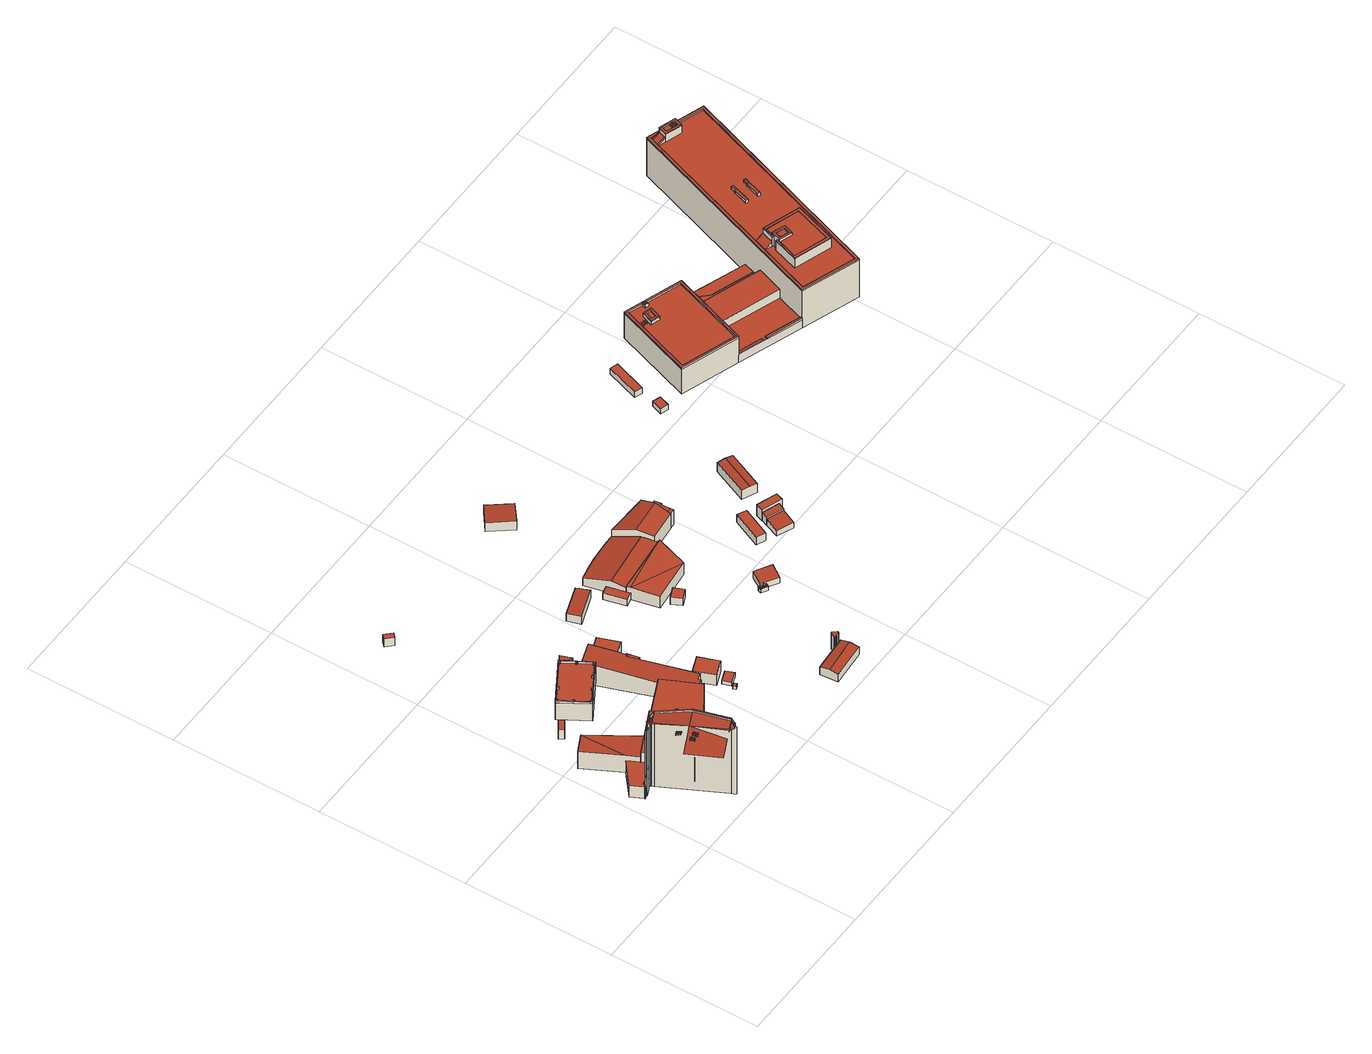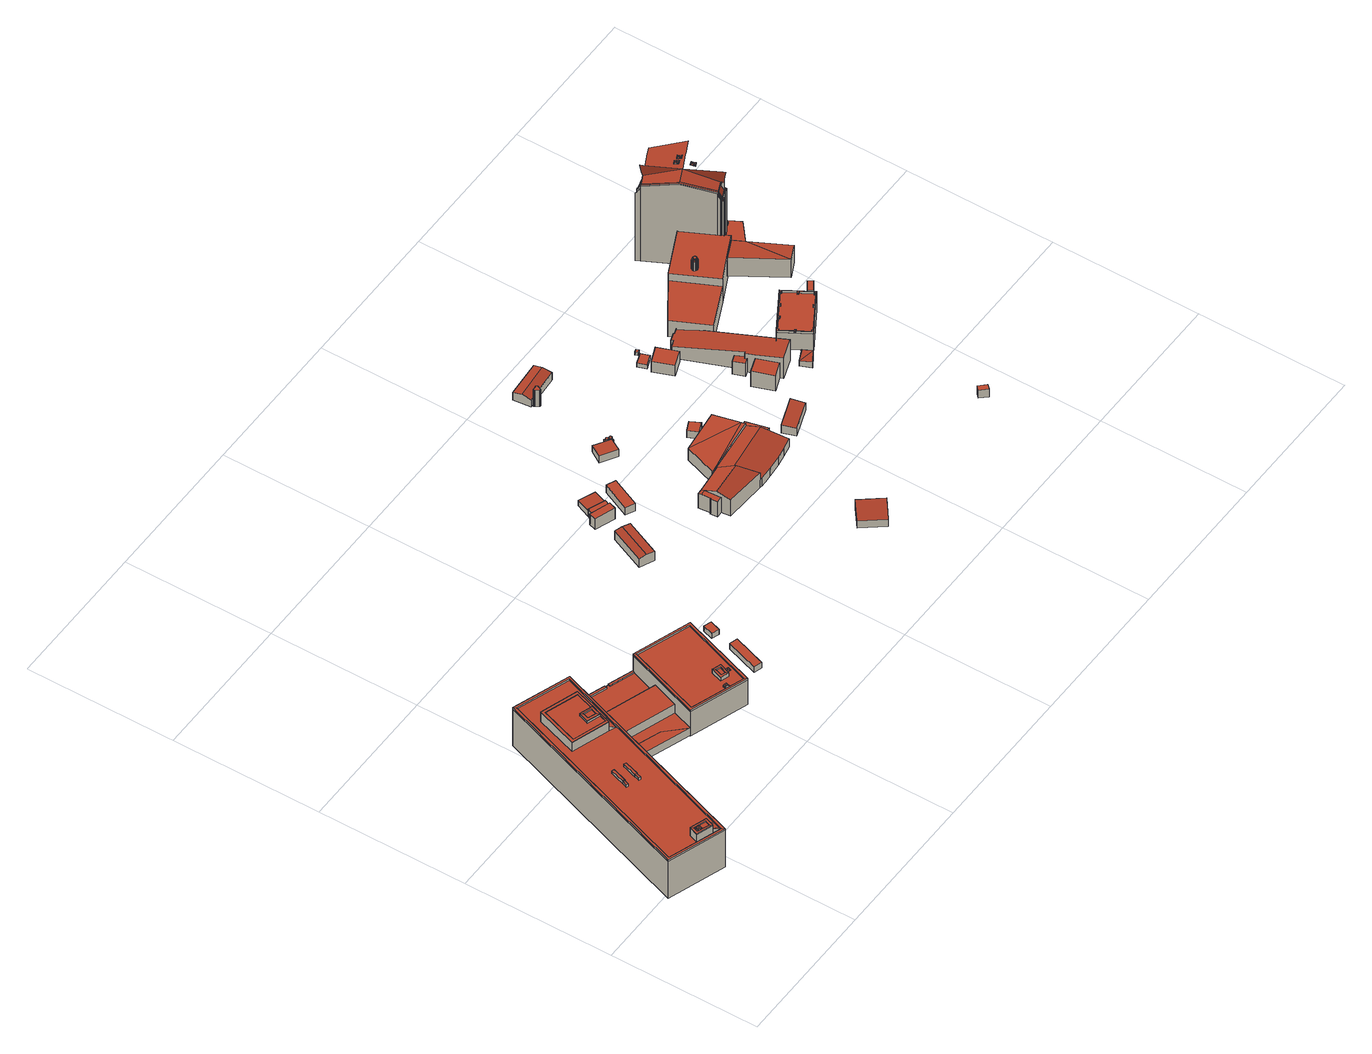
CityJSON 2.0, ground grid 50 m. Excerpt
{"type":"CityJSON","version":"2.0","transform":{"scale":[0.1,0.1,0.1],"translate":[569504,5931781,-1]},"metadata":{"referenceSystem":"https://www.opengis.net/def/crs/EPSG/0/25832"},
"CityObjects":{
"building1":{"type":"Building","attributes":{"Grundfläche 2D":"1252.468823","Grundhöhe NN":"-0.001"},"children":["building1-1","building1-2","building1-3","building1-4","building1-5"],"geometry":[{"type":"MultiSurface","lod":"3","boundaries":[[[0,1,2,3,4,5,6,7]],[[8,9,10,2,11,12,13,14]],[[15,16,17,18]],[[19,20,21,22,23,24,25,26]],[[11,27,28,12]],[[23,22,21,17,16,24]],[[12,29,30,13]],[[27,31,28]],[[31,32,28]],[[12,28,32,29]],[[33,16,15]],[[29,32,34,15,30]],[[24,16,33]],[[31,34,32]],[[24,33,35,25]],[[33,36,37,35]],[[33,15,38,36]],[[31,27,11,39,40,41,42]],[[2,43,44,45,46]],[[36,47,48,37]],[[41,49,50,51,38,15,34,31,42]],[[11,52,39]],[[47,36,38,53]],[[52,11,2,54]],[[47,55,56,57,48]],[[53,38,51,58]],[[55,47,53,58,56]],[[39,52,59,60]],[[58,51,61]],[[56,58,61]],[[56,61,62,57]],[[61,51,50]],[[61,63,64,62]],[[61,50,65,63]],[[64,63,65,50,66,67]],[[50,49,68,66]],[[49,41,69,68]],[[2,46,70,54]],[[71,60,59,72,73]],[[72,59,52,54,70,74,75]],[[70,46,76,77,78]],[[40,79,80,81,82,69,41]],[[83,80,79,40,71,73]],[[73,72,75,74,83]],[[84,85,81,78,77,86,87,88]],[[70,78,81,80]],[[89,90,88]],[[90,84,88]],[[91,82,81,85,84,90,92,93,94]]],"semantics":{"surfaces":[{"type":"RoofSurface"},{"type":"WallSurface"}],"values":[0,0,0,1,1,0,0,0,0,1,0,1,0,1,1,1,0,1,0,1,0,0,0,0,1,0,0,1,0,0,1,0,1,0,1,1,1,0,0,1,1,1,1,0,0,1,0,0,1]}}]},
"building1-1":{"type":"BuildingInstallation","parents":["building1"],"geometry":[{"type":"MultiSurface","lod":"3","boundaries":[[[95,96,97,98]],[[98,97,99]],[[100,101,96]],[[101,97,96]],[[102,101,100]],[[103,101,102]],[[99,97,103]],[[103,97,101]],[[95,98,104,105,100,96]],[[105,106,102,100]],[[102,106,107,99,103]],[[98,99,107,104]]],"semantics":{"surfaces":[{"type":"RoofSurface"},{"type":"WallSurface"}],"values":[0,0,0,0,0,0,0,0,1,1,1,1]}}]},
"building1-2":{"type":"BuildingInstallation","parents":["building1"],"geometry":[{"type":"MultiSurface","lod":"3","boundaries":[[[108,109,110]],[[110,109,111]],[[112,113,108]],[[113,109,108]],[[114,113,112]],[[115,116,113,114]],[[111,109,116]],[[116,109,113]],[[110,117,118,112,108]],[[118,119,114,112]],[[115,114,119,120,111,116]],[[120,117,110,111]]],"semantics":{"surfaces":[{"type":"RoofSurface"},{"type":"WallSurface"}],"values":[0,0,0,0,0,0,0,0,1,1,1,1]}}]},
"building1-3":{"type":"BuildingInstallation","parents":["building1"],"geometry":[{"type":"MultiSurface","lod":"3","boundaries":[[[121,122,123,124]],[[124,123,125]],[[126,127,122]],[[127,123,122]],[[128,127,126]],[[129,127,128]],[[125,123,129]],[[129,123,127]],[[124,130,131,132,126,122,121]],[[132,133,128,126]],[[128,133,134,125,129]],[[134,130,124,125]]],"semantics":{"surfaces":[{"type":"RoofSurface"},{"type":"WallSurface"}],"values":[0,0,0,0,0,0,0,0,1,1,1,1]}}]},
"building1-4":{"type":"BuildingInstallation","parents":["building1"],"geometry":[{"type":"MultiSurface","lod":"3","boundaries":[[[135,136,137,60]],[[135,60,71]],[[138,139,140,141,137,136]],[[142,138,136,143]],[[39,60,42]],[[144,145,146,42,60,137,141,140]],[[40,39,42,41]],[[49,135,71,40,41]],[[49,50,136,135]],[[50,65,63,142,143,136]],[[63,61,138,142]],[[61,51,139,138]],[[51,144,140,139]]],"semantics":{"surfaces":[{"type":"RoofSurface"},{"type":"WallSurface"}],"values":[0,0,0,0,1,1,1,1,1,1,1,1,1]}}]},
"building1-5":{"type":"BuildingInstallation","parents":["building1"],"geometry":[{"type":"MultiSurface","lod":"3","boundaries":[[[83,74,147,148]],[[148,147,149,150]],[[151,148,150]],[[80,83,81]],[[81,83,148,151,84,85]],[[70,80,81,78]],[[152,87,149,147,74,70,78]],[[87,88,150,149]],[[151,150,88,84]]],"semantics":{"surfaces":[{"type":"RoofSurface"},{"type":"WallSurface"}],"values":[0,0,0,1,1,1,1,1,1]}}]},
"building2":{"type":"Building","attributes":{"Grundfläche 2D":"172.378943","Grundhöhe NN":"5.044"},"geometry":[{"type":"Solid","lod":"3","boundaries":[[[[153,154,155,156]],[[153,156,157]],[[158,159,160,161,162,163,164,165,166,167,168,169,170,171,172,173,174,175,176]],[[156,155,177,178]],[[157,156,178,179]],[[159,154,153,157,179,180,160]],[[154,159,181,177,155]],[[161,160,180,182]],[[162,161,182,183]],[[163,162,183,184]],[[164,163,184,185]],[[186,166,165,164,185,187]],[[167,166,186,188]],[[189,169,168,167,188,190]],[[170,169,189,191]],[[192,193,173,172,171,170,191,194]],[[174,173,193,195]],[[175,174,195,196]],[[176,175,196,197]],[[181,159,158,198]],[[158,176,197,198]],[[197,196,195,193,192,194,191,189,190,188,186,187,185,184,183,182,180,179,178,177,181,198]]]],"semantics":{"surfaces":[{"type":"RoofSurface"},{"type":"WallSurface"},{"type":"GroundSurface"}],"values":[[0,0,0,1,1,1,1,1,1,1,1,1,1,1,1,1,1,1,1,1,1,2]]}}]},
"building3":{"type":"Building","attributes":{"Grundfläche 2D":"6.655825","Grundhöhe NN":"5.219"},"geometry":[{"type":"Solid","lod":"3","boundaries":[[[[199,200,201,202]],[[203,204,202,201]],[[204,205,199,202]],[[205,206,200,199]],[[206,203,201,200]],[[206,205,204,203]]]],"semantics":{"surfaces":[{"type":"RoofSurface"},{"type":"WallSurface"},{"type":"GroundSurface"}],"values":[[0,1,1,1,1,2]]}}]},
"building4":{"type":"Building","attributes":{"Grundfläche 2D":"478.298530","Grundhöhe NN":"3.678"},"children":["building4-1"],"geometry":[{"type":"Solid","lod":"3","boundaries":[[[[207,208,209,210,211,212,213,214,215,216,217]],[[218,211,210]],[[219,220,221,222]],[[222,221,223,224]],[[219,222,224,225]],[[220,219,225,226]],[[216,227,223,221,217]],[[217,221,220,207]],[[208,207,220,226,228,209]],[[210,209,228,229]],[[218,210,229,230]],[[211,218,230,231]],[[232,213,212,211,231,233]],[[214,213,232,234]],[[215,214,234,235]],[[216,215,235,227]],[[227,235,234,232,233,231,230,229,228,226,225,224,223]]]],"semantics":{"surfaces":[{"type":"RoofSurface"},{"type":"WallSurface"},{"type":"GroundSurface"}],"values":[[0,0,0,1,1,1,1,1,1,1,1,1,1,1,1,1,2]]}}]},
"building4-1":{"type":"BuildingInstallation","parents":["building4"],"geometry":[{"type":"MultiSurface","lod":"3","boundaries":[[[236,237,238,239]],[[237,240,241,238]],[[242,236,239,243]],[[244,242,243,245]],[[246,244,245,247]],[[248,246,247,249]],[[250,248,249,251]],[[252,250,251,253]],[[254,252,253,255]],[[256,254,255,257]],[[258,256,257,259]],[[260,258,259,261]],[[262,260,261,263]],[[264,262,263,265]],[[266,264,265,267]],[[268,266,267,269]],[[270,268,269,271]],[[272,270,271,273]],[[274,272,273,275]],[[240,274,275,241]],[[236,242,244,246,248,250,252,254,256,258,260,262,264,266,268,270,272,274,240,237]],[[239,238,276,277]],[[238,241,278,276]],[[243,239,277,279]],[[245,243,279,280]],[[247,245,280,281]],[[249,247,281,282]],[[251,249,282,283]],[[253,251,283,284]],[[255,253,284,285]],[[257,255,285,286]],[[259,257,286,287]],[[261,259,287,288]],[[263,261,288,289]],[[265,263,289,290]],[[267,265,290,291]],[[269,267,291,292]],[[271,269,292,293]],[[273,271,293,294]],[[275,273,294,295]],[[241,275,295,278]]],"semantics":{"surfaces":[{"type":"RoofSurface"},{"type":"WallSurface"}],"values":[0,0,0,0,0,0,0,0,0,0,0,0,0,0,0,0,0,0,0,0,0,1,1,1,1,1,1,1,1,1,1,1,1,1,1,1,1,1,1,1,1]}}]},
"building5":{"type":"Building","attributes":{"Grundfläche 2D":"168.875032","Grundhöhe NN":"5.198"},"children":["building5-1","building5-2"],"geometry":[{"type":"Solid","lod":"3","boundaries":[[[[296,297,298,299,300]],[[296,300,301,302]],[[297,296,302,303]],[[298,297,303,304]],[[300,299,298,304,305,301]],[[305,304,303,302,301]]]],"semantics":{"surfaces":[{"type":"RoofSurface"},{"type":"WallSurface"},{"type":"GroundSurface"}],"values":[[0,1,1,1,1,2]]}}]},
"building5-1":{"type":"BuildingInstallation","parents":["building5"],"geometry":[{"type":"MultiSurface","lod":"3","boundaries":[[[306,307,308,309,310,311,312,313,314,315,316,317,318,319,320,321,322,323,324,325]],[[310,309,326,327]],[[310,327,328,311]],[[312,311,328,329]],[[313,312,329,330]],[[314,313,330,331]],[[331,332,315,314]],[[332,333,316,315]],[[317,316,333,334]],[[318,317,334,335]],[[335,336,319,318]],[[336,337,320,319]],[[321,320,337,338]],[[338,339,322,321]],[[339,340,323,322]],[[324,323,340,341]],[[298,299,300,307,306,325]],[[300,296,308,307]]],"semantics":{"surfaces":[{"type":"RoofSurface"},{"type":"WallSurface"}],"values":[0,1,1,1,1,1,1,1,1,1,1,1,1,1,1,1,1,1]}}]},
"building5-2":{"type":"BuildingInstallation","parents":["building5"],"geometry":[{"type":"MultiSurface","lod":"3","boundaries":[[[342,343,344,345,346,347,348,349,350,351,352,353,309,308,354,325,324,355,356,357,358]],[[296,297,354,308]],[[297,298,325,354]],[[355,324,341,359]],[[356,355,359,360]],[[360,361,357,356]],[[361,362,358,357]],[[342,358,362,363]],[[363,364,343,342]],[[364,365,344,343]],[[345,344,365,366]],[[346,345,366,367]],[[347,346,367,368]],[[368,369,348,347]],[[369,370,349,348]],[[350,349,370,371]],[[371,372,351,350]],[[372,373,352,351]],[[353,352,373,374]],[[374,326,309,353]]],"semantics":{"surfaces":[{"type":"RoofSurface"},{"type":"WallSurface"}],"values":[0,1,1,1,1,1,1,1,1,1,1,1,1,1,1,1,1,1,1,1]}}]},
"building6":{"type":"Building","attributes":{"Grundfläche 2D":"5.544559","Grundhöhe NN":"3.233"},"geometry":[{"type":"Solid","lod":"3","boundaries":[[[[375,376,377,378]],[[379,380,378,377]],[[380,381,375,378]],[[381,382,376,375]],[[382,379,377,376]],[[382,381,380,379]]]],"semantics":{"surfaces":[{"type":"RoofSurface"},{"type":"WallSurface"},{"type":"GroundSurface"}],"values":[[0,1,1,1,1,2]]}}]},
"building7":{"type":"Building","attributes":{"Grundfläche 2D":"16.308089","Grundhöhe NN":"5.336"},"geometry":[{"type":"Solid","lod":"3","boundaries":[[[[383,384,385]],[[386,384,383]],[[387,388,385,384]],[[388,389,383,385]],[[389,390,386,383]],[[390,387,384,386]],[[390,389,388,387]]]],"semantics":{"surfaces":[{"type":"RoofSurface"},{"type":"WallSurface"},{"type":"GroundSurface"}],"values":[[0,0,1,1,1,1,2]]}}]},
"building8":{"type":"Building","attributes":{"Grundfläche 2D":"285.711434","Grundhöhe NN":"2.327"},"geometry":[{"type":"Solid","lod":"3","boundaries":[[[[391,392,393,394]],[[395,396,397,398,399,400,401,402,403,404,405,406]],[[407,408,409,410,411,412]],[[391,394,413,414]],[[392,391,414,415]],[[393,392,415,416]],[[397,396,417,418]],[[398,397,418,419]],[[399,398,419,420]],[[400,399,420,421]],[[401,400,421,422]],[[402,401,422,423]],[[408,403,402,423,424,409]],[[403,408,407,404]],[[425,413,394,393,416,426,395,406,405,404,407,412]],[[396,395,426,417]],[[410,409,424,427]],[[411,410,427,428]],[[428,425,412,411]],[[428,427,424,423,422,421,420,419,418,417,426,416,415,414,413,425]]]],"semantics":{"surfaces":[{"type":"RoofSurface"},{"type":"WallSurface"},{"type":"GroundSurface"}],"values":[[0,0,0,1,1,1,1,1,1,1,1,1,1,1,1,1,1,1,1,2]]}}]},
"building9":{"type":"Building","attributes":{"Grundfläche 2D":"1.129620","Grundhöhe NN":"2.708"},"geometry":[{"type":"Solid","lod":"3","boundaries":[[[[429,430,431,432]],[[433,434,432,431]],[[434,435,429,432]],[[435,436,430,429]],[[436,433,431,430]],[[436,435,434,433]]]],"semantics":{"surfaces":[{"type":"RoofSurface"},{"type":"WallSurface"},{"type":"GroundSurface"}],"values":[[0,1,1,1,1,2]]}}]},
"building10":{"type":"Building","attributes":{"Grundfläche 2D":"40.288758","Grundhöhe NN":"2.327"},"geometry":[{"type":"Solid","lod":"3","boundaries":[[[[437,438,439,440]],[[441,442,440,439]],[[442,443,437,440]],[[443,444,438,437]],[[444,441,439,438]],[[444,443,442,441]]]],"semantics":{"surfaces":[{"type":"RoofSurface"},{"type":"WallSurface"},{"type":"GroundSurface"}],"values":[[0,1,1,1,1,2]]}}]},
"building11":{"type":"Building","attributes":{"Grundfläche 2D":"11.158404","Grundhöhe NN":"2.327"},"geometry":[{"type":"Solid","lod":"3","boundaries":[[[[445,446,447,448]],[[449,450,448,447]],[[450,451,445,448]],[[451,452,446,445]],[[452,449,447,446]],[[452,451,450,449]]]],"semantics":{"surfaces":[{"type":"RoofSurface"},{"type":"WallSurface"},{"type":"GroundSurface"}],"values":[[0,1,1,1,1,2]]}}]},
"building12":{"type":"Building","attributes":{"Grundfläche 2D":"49.083587","Grundhöhe NN":"4.925"},"geometry":[{"type":"Solid","lod":"3","boundaries":[[[[453,454,455,456]],[[457,458,456,455]],[[458,459,453,456]],[[459,460,454,453]],[[460,457,455,454]],[[460,459,458,457]]]],"semantics":{"surfaces":[{"type":"RoofSurface"},{"type":"WallSurface"},{"type":"GroundSurface"}],"values":[[0,1,1,1,1,2]]}}]},
"building13":{"type":"Building","attributes":{"Grundfläche 2D":"71.748372","Grundhöhe NN":"-0.011"},"geometry":[{"type":"Solid","lod":"3","boundaries":[[[[461,462,463,464,465]],[[461,466,467,462]],[[466,461,465,468,469]],[[467,466,469,470]],[[463,462,467,470,471]],[[465,464,463,471,468]],[[471,470,469,468]]]],"semantics":{"surfaces":[{"type":"RoofSurface"},{"type":"WallSurface"},{"type":"GroundSurface"}],"values":[[0,0,1,1,1,1,2]]}}]},
"building14":{"type":"Building","attributes":{"Grundfläche 2D":"2.502995","Grundhöhe NN":"-0.010"},"geometry":[{"type":"Solid","lod":"3","boundaries":[[[[472,473,474,475,476,477,478,479,480,481,482,483,484,485,486,487,488,489,490,491,492,493,494,495,496,497,498,499,500,501,502]],[[475,503,504,476]],[[504,505,477,476]],[[505,506,478,477]],[[506,507,479,478]],[[507,508,480,479]],[[508,509,481,480]],[[509,510,482,481]],[[510,511,483,482]],[[511,512,484,483]],[[512,513,485,484]],[[513,514,486,485]],[[514,515,487,486]],[[515,516,488,487]],[[516,517,489,488]],[[517,518,490,489]],[[518,519,491,490]],[[519,520,492,491]],[[520,521,493,492]],[[521,522,494,493]],[[522,523,495,494]],[[523,524,496,495]],[[524,525,497,496]],[[525,526,498,497]],[[526,527,499,498]],[[527,528,500,499]],[[528,529,501,500]],[[529,530,502,501]],[[530,531,472,502]],[[531,532,473,472]],[[532,533,474,473]],[[533,503,475,474]],[[527,526,525,524,523,522,521,520,519,518,517,516,515,514,513,512,511,510,509,508,507,506,505,504,503,533,532,531,530,529,528]]]],"semantics":{"surfaces":[{"type":"RoofSurface"},{"type":"WallSurface"},{"type":"GroundSurface"}],"values":[[0,1,1,1,1,1,1,1,1,1,1,1,1,1,1,1,1,1,1,1,1,1,1,1,1,1,1,1,1,1,1,1,2]]}}]},
"building15":{"type":"Building","attributes":{"Grundfläche 2D":"214.516903","Grundhöhe NN":"4.243"},"geometry":[{"type":"Solid","lod":"3","boundaries":[[[[534,535,536,537]],[[534,537,538]],[[535,534,539]],[[540,541,542,543,544]],[[545,546,547,548]],[[537,536,549,550,543,538]],[[551,539,534,538,543,542,552]],[[535,539,551,553]],[[536,535,553,549]],[[540,544,554,555]],[[541,540,555,556]],[[542,541,556,552]],[[544,543,550,554]],[[557,558,548,547]],[[558,559,545,548]],[[559,560,546,545]],[[560,557,547,546]],[[552,556,555,554,550,549,553,551]],[[560,559,558,557]]]],"semantics":{"surfaces":[{"type":"RoofSurface"},{"type":"WallSurface"},{"type":"GroundSurface"}],"values":[[0,0,0,0,0,1,1,1,1,1,1,1,1,1,1,1,1,2,2]]}}]},
"building16":{"type":"Building","attributes":{"Grundfläche 2D":"258.653050","Grundhöhe NN":"4.571"},"geometry":[{"type":"Solid","lod":"3","boundaries":[[[[561,562,563,564,565,566,567,568,569]],[[569,570,571,572,561]],[[563,562,573,574]],[[575,565,564,563,574,576]],[[566,565,575,577]],[[567,566,577,578]],[[568,567,578,579]],[[570,569,568,579,580]],[[571,570,580,581]],[[572,571,581,582]],[[562,561,572,582,573]],[[577,575,576,574,573,582,581,580,579,578]]]],"semantics":{"surfaces":[{"type":"RoofSurface"},{"type":"WallSurface"},{"type":"GroundSurface"}],"values":[[0,0,1,1,1,1,1,1,1,1,1,2]]}}]},
"building17":{"type":"Building","attributes":{"Grundfläche 2D":"2.900428","Grundhöhe NN":"4.261"},"children":["building17-1","building17-2"],"geometry":[{"type":"Solid","lod":"3","boundaries":[[[[583,584,585,586,587]],[[584,583,588,589]],[[585,584,589,590]],[[591,587,586,585,590,592]],[[583,587,591,588]],[[592,590,589,588,591]]]],"semantics":{"surfaces":[{"type":"RoofSurface"},{"type":"WallSurface"},{"type":"GroundSurface"}],"values":[[0,1,1,1,1,2]]}}]},
"building17-1":{"type":"BuildingInstallation","parents":["building17"],"geometry":[{"type":"MultiSurface","lod":"3","boundaries":[[[593,594,595,596,597,598,599,600,601,602,603,604,605,606,607,608,609,610,611,612,613,614]],[[615,616,607,606]],[[608,607,616,617]],[[618,619,598,597]],[[599,598,619,620]],[[621,618,597,596]],[[622,601,600,599,620,623]],[[622,624,602,601]],[[624,625,603,602]],[[625,626,627,605,604,603]],[[627,615,606,605]],[[609,608,617,628]],[[628,629,610,609]],[[629,630,611,610]],[[612,611,630,631]],[[631,632,613,612]],[[632,633,614,613]],[[633,634,593,614]],[[634,635,594,593]],[[595,594,635,636]],[[596,595,636,621]]],"semantics":{"surfaces":[{"type":"RoofSurface"},{"type":"WallSurface"}],"values":[0,1,1,1,1,1,1,1,1,1,1,1,1,1,1,1,1,1,1,1,1]}}]},
"building17-2":{"type":"BuildingInstallation","parents":["building17"],"geometry":[{"type":"MultiSurface","lod":"3","boundaries":[[[637,638,639,640,641,642,643,644,645,646,647,648,649,650,651,652,653,654,655,656,657]],[[658,659,639,638]],[[659,660,640,639]],[[638,637,661,658]],[[660,662,641,640]],[[642,641,662,663]],[[643,642,663,664]],[[664,665,644,643]],[[665,666,645,644]],[[666,667,646,645]],[[667,668,647,646]],[[648,647,668,669]],[[649,648,669,670]],[[670,671,650,649]],[[671,672,651,650]],[[652,651,672,673]],[[673,674,653,652]],[[674,675,676,655,654,653]],[[656,655,676,677]],[[677,678,657,656]],[[637,657,678,661]]],"semantics":{"surfaces":[{"type":"RoofSurface"},{"type":"WallSurface"}],"values":[0,1,1,1,1,1,1,1,1,1,1,1,1,1,1,1,1,1,1,1,1]}}]},
"building18":{"type":"Building","attributes":{"Grundfläche 2D":"29.963933","Grundhöhe NN":"4.250"},"geometry":[{"type":"Solid","lod":"3","boundaries":[[[[679,680,681,682]],[[680,679,683,684]],[[681,680,684,685]],[[682,681,685,686]],[[679,682,686,683]],[[684,683,686,685]]]],"semantics":{"surfaces":[{"type":"RoofSurface"},{"type":"WallSurface"},{"type":"GroundSurface"}],"values":[[0,1,1,1,1,2]]}}]},
"building19":{"type":"Building","attributes":{"Grundfläche 2D":"68.406135","Grundhöhe NN":"3.400"},"geometry":[{"type":"Solid","lod":"3","boundaries":[[[[687,688,689,690]],[[691,692,690,689]],[[692,693,687,690]],[[693,694,688,687]],[[694,691,689,688]],[[694,693,692,691]]]],"semantics":{"surfaces":[{"type":"RoofSurface"},{"type":"WallSurface"},{"type":"GroundSurface"}],"values":[[0,1,1,1,1,2]]}}]},
"building20":{"type":"Building","attributes":{"Grundfläche 2D":"136.929772","Grundhöhe NN":"4.642"},"geometry":[{"type":"Solid","lod":"3","boundaries":[[[[695,696,697,698]],[[698,697,699,700]],[[701,702,703,704,705,706]],[[704,696,707,705]],[[695,698,700,573,582]],[[695,582,708,696]],[[709,710,699,697,696,704,703]],[[700,699,710,573]],[[707,696,708,711]],[[706,705,707,711,712]],[[701,706,712,713]],[[702,701,713,714]],[[703,702,714,709]],[[709,714,713,712,711,708,582,573,710]]]],"semantics":{"surfaces":[{"type":"RoofSurface"},{"type":"WallSurface"},{"type":"GroundSurface"}],"values":[[0,0,0,0,1,1,1,1,1,1,1,1,1,2]]}}]},
"building21":{"type":"Building","attributes":{"Grundfläche 2D":"34.219091","Grundhöhe NN":"4.531"},"geometry":[{"type":"Solid","lod":"3","boundaries":[[[[715,716,717,718]],[[719,720,718,717]],[[720,721,715,718]],[[721,722,716,715]],[[722,719,717,716]],[[722,721,720,719]]]],"semantics":{"surfaces":[{"type":"RoofSurface"},{"type":"WallSurface"},{"type":"GroundSurface"}],"values":[[0,1,1,1,1,2]]}}]},
"building22":{"type":"Building","attributes":{"Grundfläche 2D":"30.376085","Grundhöhe NN":"4.364"},"geometry":[{"type":"Solid","lod":"3","boundaries":[[[[723,724,725,726]],[[727,728,726,725]],[[728,729,723,726]],[[729,730,724,723]],[[730,727,725,724]],[[730,729,728,727]]]],"semantics":{"surfaces":[{"type":"RoofSurface"},{"type":"WallSurface"},{"type":"GroundSurface"}],"values":[[0,1,1,1,1,2]]}}]},
"building23":{"type":"Building","attributes":{"Grundfläche 2D":"14.347558","Grundhöhe NN":"4.414"},"geometry":[{"type":"Solid","lod":"3","boundaries":[[[[731,732,733,734]],[[735,727,734,733]],[[727,730,731,734]],[[730,736,732,731]],[[736,735,733,732]],[[736,730,727,735]]]],"semantics":{"surfaces":[{"type":"RoofSurface"},{"type":"WallSurface"},{"type":"GroundSurface"}],"values":[[0,1,1,1,1,2]]}}]},
"building24":{"type":"Building","attributes":{"Grundfläche 2D":"17.979324","Grundhöhe NN":"4.173"},"geometry":[{"type":"Solid","lod":"3","boundaries":[[[[737,738,739,740]],[[738,737,741,742]],[[739,738,742,743]],[[740,739,743,744]],[[737,740,744,741]],[[742,741,744,743]]]],"semantics":{"surfaces":[{"type":"RoofSurface"},{"type":"WallSurface"},{"type":"GroundSurface"}],"values":[[0,1,1,1,1,2]]}}]},
"building25":{"type":"Building","attributes":{"Grundfläche 2D":"67.713705","Grundhöhe NN":"4.700"},"geometry":[{"type":"Solid","lod":"3","boundaries":[[[[745,746,747,748]],[[749,746,745,750]],[[748,747,751,752]],[[750,745,748,752,753]],[[749,750,753,754]],[[751,747,746,749,754]],[[752,751,754,753]]]],"semantics":{"surfaces":[{"type":"RoofSurface"},{"type":"WallSurface"},{"type":"GroundSurface"}],"values":[[0,0,1,1,1,1,2]]}}]},
"building26":{"type":"Building","attributes":{"Grundfläche 2D":"9.607129","Grundhöhe NN":"2.930"},"geometry":[{"type":"Solid","lod":"3","boundaries":[[[[755,756,757,758]],[[759,760,758,757]],[[760,761,755,758]],[[761,762,756,755]],[[762,759,757,756]],[[762,761,760,759]]]],"semantics":{"surfaces":[{"type":"RoofSurface"},{"type":"WallSurface"},{"type":"GroundSurface"}],"values":[[0,1,1,1,1,2]]}}]},
"building27":{"type":"Building","attributes":{"Grundfläche 2D":"32.018243","Grundhöhe NN":"2.575"},"geometry":[{"type":"Solid","lod":"3","boundaries":[[[[763,764,765,766]],[[767,768,766,765]],[[768,769,763,766]],[[769,770,764,763]],[[770,767,765,764]],[[770,769,768,767]]]],"semantics":{"surfaces":[{"type":"RoofSurface"},{"type":"WallSurface"},{"type":"GroundSurface"}],"values":[[0,1,1,1,1,2]]}}]},
"building28":{"type":"Building","attributes":{"Grundfläche 2D":"71.380437","Grundhöhe NN":"2.665"},"geometry":[{"type":"Solid","lod":"3","boundaries":[[[[771,772,773,774]],[[775,776,774,773]],[[776,777,771,774]],[[777,778,772,771]],[[778,775,773,772]],[[778,777,776,775]]]],"semantics":{"surfaces":[{"type":"RoofSurface"},{"type":"WallSurface"},{"type":"GroundSurface"}],"values":[[0,1,1,1,1,2]]}}]},
"building29":{"type":"Building","attributes":{"Grundfläche 2D":"2591.640258","Grundhöhe NN":"2.503"},"children":["building29-1","building29-2","building29-3","building29-4","building29-5","building29-6","building29-7","building29-8","building29-9","building29-10","building29-11","building29-12","building29-13","building29-14","building29-15","building29-16","building29-17"],"geometry":[{"type":"MultiSurface","lod":"3","boundaries":[[[779,780,781,782]],[[783,784,785,786,787,788,789,790]],[[791,792,793,794]],[[795,796,797,798],[799,800,801,802,803]],[[789,788,804,784,783,805]],[[806,807,808,809,810,811]],[[812,813,814,815,816],[817,818,819,820,821]],[[822,823,824,825,826,827,828,829]],[[830,831,832,833]],[[834,835,836,837]],[[806,811,838,809,808,839]],[[840,841,842,843,844,845,846,847,848,849,850,851,852,853]],[[854,855,856,857,858,859,860,861,862]],[[863,864,865,866],[867,868,869,870,871,872,873,874,875,876,877],[878,879,880,881]],[[882,773,772,771,883]],[[884,885,886,887]],[[779,782,858,857]],[[857,856,780,779]],[[856,888,781,780]],[[889,890,891,892,787,786,785,784]],[[892,893,788,787]],[[798,797,790,789]],[[797,796,783,790]],[[894,802,801,895]],[[896,897,895,801,800,799]],[[893,898,804,788]],[[898,889,784,804]],[[805,783,796,795]],[[789,805,795,798]],[[899,900,807,806]],[[900,901,808,807]],[[865,864,810,809]],[[811,810,864,863]],[[902,903,904,905,906,907,908,909,910,911]],[[906,905,881,880,912]],[[912,880,879,913]],[[909,913,879,878,910]],[[873,914,915,832,831,874]],[[914,873,872,916]],[[917,871,870,918]],[[918,870,869,919]],[[919,869,868,920]],[[920,868,867,921]],[[915,921,867,877,832]],[[833,832,877,876]],[[830,833,876,875]],[[875,874,831,830]],[[922,923,826,825]],[[824,853,924,922,825]],[[838,811,863,866]],[[866,865,809,838]],[[901,925,839,808]],[[925,899,806,839]],[[918,919,847,846]],[[919,920,848,847]],[[920,921,849,848]],[[921,915,850,849]],[[915,914,851,850]],[[914,916,852,851]],[[840,853,824,823]],[[841,840,823,822]],[[842,841,822,829]],[[843,842,829,828]],[[844,843,828,827]],[[917,918,846,845]],[[888,856,855,854,926,927]],[[898,893,928,929]],[[889,898,929,926,854,930]],[[862,861,860,887,886,883,771,931,932,892,891,890,889,930,854]],[[893,892,932,928]],[[900,899,933,934]],[[901,900,934,935]],[[773,882,885,884,859,858,782,781,925,901,935,936]],[[925,781,888,927,933,899]],[[772,773,936,937]],[[771,772,937,931]],[[887,860,859,884]],[[885,882,883,886]],[[937,936,935,934,933,927,926,929,928,932,931]]],"semantics":{"surfaces":[{"type":"RoofSurface"},{"type":"WallSurface"},{"type":"GroundSurface"}],"values":[0,0,0,0,0,0,0,0,0,0,0,0,0,0,0,0,1,1,1,1,1,1,1,1,1,1,1,1,1,1,1,1,1,1,1,1,1,1,1,1,1,1,1,1,1,1,1,1,1,1,1,1,1,1,1,1,1,1,1,1,1,1,1,1,1,1,1,1,1,1,1,1,1,1,1,1,1,1,2]}}]},
"building29-1":{"type":"BuildingInstallation","parents":["building29"],"geometry":[{"type":"MultiSurface","lod":"3","boundaries":[[[938,939,940]],[[940,939,941]],[[942,939,938]],[[941,939,942]],[[943,944,938,940]],[[944,945,942,938]],[[945,946,941,942]],[[946,943,940,941]]],"semantics":{"surfaces":[{"type":"RoofSurface"},{"type":"WallSurface"}],"values":[0,0,0,0,1,1,1,1]}}]},
"building29-2":{"type":"BuildingInstallation","parents":["building29"],"geometry":[{"type":"MultiSurface","lod":"3","boundaries":[[[947,948,949,950,951,952]],[[948,896,799,803,949]],[[950,949,803,802,894]],[[952,951,793,792]],[[947,952,792,791]]],"semantics":{"surfaces":[{"type":"RoofSurface"},{"type":"WallSurface"}],"values":[0,1,1,1,1]}}]},
"building29-3":{"type":"BuildingInstallation","parents":["building29"],"geometry":[{"type":"MultiSurface","lod":"3","boundaries":[[[951,950,953,954,948,947,955]],[[894,895,953,950]],[[895,897,896,948,954,953]],[[955,947,791,794]],[[951,955,794,793]]],"semantics":{"surfaces":[{"type":"RoofSurface"},{"type":"WallSurface"}],"values":[0,1,1,1,1]}}]},
"building29-4":{"type":"BuildingInstallation","parents":["building29"],"geometry":[{"type":"MultiSurface","lod":"3","boundaries":[[[956,957,958,959]],[[960,961,962]],[[962,961,959,958]],[[963,961,960]],[[964,965,957,956]],[[958,957,965,966,960,962]],[[966,967,963,960]],[[963,967,968,964,956,959,961]]],"semantics":{"surfaces":[{"type":"RoofSurface"},{"type":"WallSurface"}],"values":[0,0,0,0,1,1,1,1]}}]},
"building29-5":{"type":"BuildingInstallation","parents":["building29"],"geometry":[{"type":"MultiSurface","lod":"3","boundaries":[[[969,970,971,972,973,974,975,976]],[[872,871,917,845,844,973,972,971,970,924,853,852,916]],[[973,844,827,826,923,974]],[[975,835,834,976]],[[969,976,834,837]]],"semantics":{"surfaces":[{"type":"RoofSurface"},{"type":"WallSurface"}],"values":[0,1,1,1,1]}}]},
"building29-6":{"type":"BuildingInstallation","parents":["building29"],"geometry":[{"type":"MultiSurface","lod":"3","boundaries":[[[977,978,979,980,981]],[[982,983,979,978]],[[983,984,980,979]],[[985,981,980,984]],[[977,986,982,978,977,981]]],"semantics":{"surfaces":[{"type":"RoofSurface"},{"type":"WallSurface"}],"values":[0,1,1,1,1]}}]},
"building29-7":{"type":"BuildingInstallation","parents":["building29"],"geometry":[{"type":"MultiSurface","lod":"3","boundaries":[[[987,988,977,981]],[[985,989,987,981]],[[989,990,988,987]],[[990,986,977,988]]],"semantics":{"surfaces":[{"type":"RoofSurface"},{"type":"WallSurface"}],"values":[0,1,1,1]}}]},
"building29-8":{"type":"BuildingInstallation","parents":["building29"],"geometry":[{"type":"MultiSurface","lod":"3","boundaries":[[[991,992,993,994]],[[994,993,995]],[[996,993,992]],[[995,993,996]],[[819,992,991,994,821,820]],[[996,992,819,818]],[[995,996,818,817]],[[994,995,817,821]]],"semantics":{"surfaces":[{"type":"RoofSurface"},{"type":"WallSurface"}],"values":[0,0,0,0,1,1,1,1]}}]},
"building29-9":{"type":"BuildingInstallation","parents":["building29"],"geometry":[{"type":"MultiSurface","lod":"3","boundaries":[[[997,998,999,1000,1001,1002,1003,1004,1005]],[[909,908,907,906,1002,1001,1000,999]],[[906,912,1003,1002]],[[812,997,1005,1004,814,813]],[[998,997,812,816]]],"semantics":{"surfaces":[{"type":"RoofSurface"},{"type":"WallSurface"}],"values":[0,1,1,1,1]}}]},
"building29-10":{"type":"BuildingInstallation","parents":["building29"],"geometry":[{"type":"MultiSurface","lod":"3","boundaries":[[[970,969,1006,975,974,1007]],[[1006,969,837,836]],[[975,1006,836,835]],[[923,922,1007,974]],[[922,924,970,1007]]],"semantics":{"surfaces":[{"type":"RoofSurface"},{"type":"WallSurface"}],"values":[0,1,1,1,1]}}]},
"building29-11":{"type":"BuildingInstallation","parents":["building29"],"geometry":[{"type":"MultiSurface","lod":"3","boundaries":[[[1008,1009,1010,1011,1012,1013]],[[1014,1015,1009,1008]],[[1015,1016,1010,1009]],[[1016,1017,1011,1010]],[[1018,1012,1013,1019,1014,1008,1013,1012,1011,1017]]],"semantics":{"surfaces":[{"type":"RoofSurface"},{"type":"WallSurface"}],"values":[0,1,1,1,1]}}]},
"building29-12":{"type":"BuildingInstallation","parents":["building29"],"geometry":[{"type":"MultiSurface","lod":"3","boundaries":[[[1020,905,904,1021]],[[1021,904,903,1022]],[[1021,1022,1023,1024,1020]],[[1020,1024,881,905]]],"semantics":{"surfaces":[{"type":"RoofSurface"},{"type":"WallSurface"}],"values":[0,1,1,1]}}]},
"building29-13":{"type":"BuildingInstallation","parents":["building29"],"geometry":[{"type":"MultiSurface","lod":"3","boundaries":[[[1025,1013,1012,1026]],[[1018,1027,1026,1012]],[[1027,1028,1025,1026]],[[1028,1019,1013,1025]]],"semantics":{"surfaces":[{"type":"RoofSurface"},{"type":"WallSurface"}],"values":[0,1,1,1]}}]},
"building29-14":{"type":"BuildingInstallation","parents":["building29"],"geometry":[{"type":"MultiSurface","lod":"3","boundaries":[[[1029,911,910,1030]],[[910,878,1031,1030]],[[1029,1030,1031,1032,1033]],[[911,1029,1033,902]]],"semantics":{"surfaces":[{"type":"RoofSurface"},{"type":"WallSurface"}],"values":[0,1,1,1]}}]},
"building29-15":{"type":"BuildingInstallation","parents":["building29"],"geometry":[{"type":"MultiSurface","lod":"3","boundaries":[[[1022,903,902,1033]],[[1033,1032,1023,1022]]],"semantics":{"surfaces":[{"type":"RoofSurface"},{"type":"WallSurface"}],"values":[0,1]}}]},
"building29-16":{"type":"BuildingInstallation","parents":["building29"],"geometry":[{"type":"MultiSurface","lod":"3","boundaries":[[[999,998,1034,1004,1003,1035]],[[1034,998,816,815]],[[1004,1034,815,814]],[[912,913,1035,1003]],[[913,909,999,1035]]],"semantics":{"surfaces":[{"type":"RoofSurface"},{"type":"WallSurface"}],"values":[0,1,1,1,1]}}]},
"building29-17":{"type":"BuildingInstallation","parents":["building29"],"geometry":[{"type":"MultiSurface","lod":"3","boundaries":[[[930,1036,1037,1038,1039]],[[855,1040,1037,1036]],[[1038,1037,1040,861]],[[861,862,854,930,1039,1038]],[[854,855,1036,930]]],"semantics":{"surfaces":[{"type":"RoofSurface"},{"type":"WallSurface"}],"values":[0,1,1,1,1]}}]}
},
"vertices":[
[107,17,320],[143,34,320],[106,140,343],[57,116,343],[53,114,343],[7,92,343],[74,1,320],[104,15,320],[54,251,337],[50,249,344],[54,241,344],[70,245,320],[68,248,320],[64,254,321],[55,250,337],[70,257,294],[69,258,294],[62,254,294],[63,254,294],[62,259,10],[59,258,10],[59,258,291],[62,259,291],[67,262,291],[70,263,291],[70,263,10],[67,262,10],[70,245,315],[68,248,315],[73,250,320],[70,257,322],[75,247,315],[73,250,315],[71,260,292],[73,250,308],[71,260,10],[94,271,291],[94,271,10],[97,270,293],[108,263,320],[113,265,320],[113,265,313],[108,263,314],[159,38,344],[163,30,344],[169,40,329],[172,47,320],[92,274,291],[92,274,10],[110,272,299],[109,272,298],[104,273,293],[108,262,320],[97,271,293],[157,164,343],[101,278,291],[104,280,291],[104,280,10],[104,275,293],[108,262,325],[108,263,325],[107,274,291],[107,274,10],[108,275,293],[108,275,10],[109,274,296],[109,272,10],[109,274,10],[110,272,10],[113,265,10],[207,64,320],[113,265,325],[157,164,349],[162,166,349],[207,64,325],[161,157,347],[172,47,315],[176,49,315],[207,64,315],[162,166,343],[212,66,320],[212,66,315],[212,66,10],[212,66,325],[217,57,294],[216,59,299],[207,52,294],[212,54,294],[215,56,294],[215,55,294],[218,55,291],[216,59,10],[219,52,291],[219,52,10],[218,55,10],
[64,105,342],[67,99,341],[69,108,343],[62,109,343],[73,114,343],[68,95,340],[72,101,341],[80,101,340],[75,111,342],[62,109,341],[68,95,338],[80,101,338],[73,114,342],
[65,146,340],[67,155,340],[60,155,338],[72,161,338],[67,142,341],[71,149,341],[78,147,341],[76,151,340],[73,158,339],[60,155,336],[67,142,339],[78,147,339],[72,161,336],
[84,109,342],[86,104,340],[89,112,342],[82,113,342],[93,118,342],[88,99,339],[92,105,341],[100,105,339],[95,115,342],[82,113,340],[86,104,338],[88,99,337],[100,105,337],[93,118,340],
[110,272,307],[109,272,307],[105,270,307],[107,274,306],[104,273,306],[103,272,306],[104,271,306],[108,275,306],[109,274,306],[103,272,293],[104,271,295],[105,270,299],
[211,57,307],[216,59,307],[212,54,307],[215,56,307],[217,57,307],[211,57,299],
[75,336,130],[94,298,130],[162,330,137],[66,484,135],[12,458,131],[104,280,109],[94,298,109],[75,336,109],[0,274,109],[20,235,109],[27,238,109],[25,241,109],[27,243,109],[37,247,109],[38,244,109],[49,250,109],[60,255,109],[59,258,109],[62,259,109],[67,262,109],[70,263,109],[71,260,109],[94,271,109],[92,274,109],[162,330,60],[66,484,60],[12,458,60],[75,336,60],[94,298,60],[0,274,60],[20,235,60],[27,238,60],[25,241,60],[37,247,60],[27,243,60],[38,244,60],[60,255,60],[49,250,60],[59,258,60],[67,262,60],[70,263,60],[62,259,60],[71,260,60],[94,271,60],[92,274,60],[104,280,60],
[114,571,102],[105,587,102],[74,567,102],[84,552,102],[74,567,62],[84,552,62],[114,571,62],[105,587,62],
[245,369,145],[162,330,147],[94,298,149],[104,280,149],[108,275,149],[109,274,149],[109,272,149],[110,272,149],[113,265,149],[165,160,149],[313,228,145],[107,274,149],[386,433,114],[245,369,114],[313,228,114],[442,314,114],[313,228,47],[442,314,47],[386,433,47],[245,369,47],[165,160,47],[94,298,47],[104,280,47],[107,274,47],[108,275,47],[109,272,47],[109,274,47],[110,272,47],[113,265,47],
[254,287,191],[256,287,191],[256,291,182],[253,290,182],[258,287,191],[259,290,182],[252,286,191],[250,289,182],[251,285,191],[248,287,182],[250,283,191],[247,284,182],[250,281,191],[246,281,182],[250,279,191],[247,278,182],[251,278,191],[248,276,182],[252,277,191],[250,274,182],[254,276,191],[253,272,182],[256,275,191],[256,272,182],[257,276,191],[258,272,182],[259,276,191],[261,273,182],[260,278,191],[263,275,182],[261,279,191],[265,278,182],[261,281,191],[265,281,182],[261,283,191],[265,284,182],[260,284,191],[263,287,182],[259,286,191],[261,289,182],[256,291,146],[253,290,146],[259,290,146],[250,289,146],[248,287,146],[247,284,146],[246,281,146],[247,278,146],[248,276,146],[250,274,146],[253,272,146],[256,272,146],[258,272,146],[261,273,146],[263,275,146],[265,278,146],[265,281,146],[265,284,146],[263,287,146],[261,289,146],
[132,616,132],[187,524,132],[322,605,132],[269,695,132],[268,697,132],[268,697,62],[132,616,62],[187,524,62],[322,605,62],[269,695,62],
[269,695,140],[268,697,140],[132,616,140],[141,614,140],[139,618,140],[178,641,140],[180,637,140],[184,639,140],[181,643,140],[263,692,140],[265,688,140],[269,690,140],[292,652,140],[288,650,140],[290,646,140],[294,648,140],[317,609,140],[313,607,140],[315,604,140],[322,605,140],[141,614,132],[139,618,132],[178,641,132],[180,637,132],[184,639,132],[181,643,132],[263,692,132],[265,688,132],[269,690,132],[292,652,132],[288,650,132],[290,646,132],[294,648,132],[317,609,132],[313,607,132],[315,604,132],
[234,555,140],[231,559,140],[228,557,140],[230,553,140],[191,530,140],[189,534,140],[185,532,140],[162,570,140],[166,572,140],[164,576,140],[160,574,140],[138,612,140],[187,524,140],[277,581,140],[274,585,140],[270,583,140],[273,578,140],[277,581,132],[274,585,132],[270,583,132],[273,578,132],[234,555,132],[231,559,132],[228,557,132],[230,553,132],[191,530,132],[189,534,132],[185,532,132],[162,570,132],[166,572,132],[164,576,132],[160,574,132],[138,612,132],
[132,1166,75],[145,1178,75],[124,1201,75],[111,1188,75],[124,1201,42],[111,1188,42],[132,1166,42],[145,1178,42],
[342,696,84],[287,708,87],[300,678,84],[326,732,87],[287,708,63],[300,678,63],[342,696,63],[326,732,63],
[460,610,96],[436,679,96],[387,661,96],[411,593,96],[383,672,120],[314,648,120],[425,333,81],[449,341,81],[450,338,81],[476,347,81],[473,354,82],[494,362,82],[415,560,106],[421,563,106],[411,593,110],[387,661,119],[421,563,87],[415,560,87],[427,531,84],[450,539,84],[437,577,88],[419,571,88],[411,593,33],[460,610,33],[436,679,33],[387,661,33],[314,648,33],[425,333,33],[449,341,33],[450,338,33],[476,347,33],[473,354,33],[494,362,33],[427,531,33],[419,571,33],[383,672,33],[450,539,33],[437,577,33],
[546,271,49],[542,280,49],[531,276,49],[535,267,49],[531,276,37],[535,267,37],[546,271,37],[542,280,37],
[519,323,77],[572,344,77],[547,410,77],[494,389,77],[547,410,33],[494,389,33],[519,323,33],[572,344,33],
[578,299,49],[568,327,49],[532,314,49],[542,286,49],[532,314,33],[542,286,33],[578,299,33],[568,327,33],
[583,796,92],[568,839,89],[470,805,89],[483,760,92],[470,805,59],[483,760,59],[583,796,59],[568,839,59],
[740,84,47],[860,95,47],[858,124,41],[832,122,41],[737,115,41],[742,56,41],[863,65,41],[737,115,10],[742,56,10],[863,65,10],[858,124,10],
[838,143,77],[837,143,77],[837,142,77],[836,141,77],[831,129,77],[831,128,77],[831,127,77],[832,126,77],[832,125,77],[833,125,77],[834,124,77],[835,124,77],[836,124,77],[836,125,77],[847,126,77],[848,126,77],[849,126,77],[850,126,77],[850,127,77],[851,127,77],[851,128,77],[851,129,77],[851,130,77],[851,131,77],[850,131,77],[843,142,77],[842,143,77],[841,144,77],[840,144,77],[839,144,77],[838,144,77],[836,141,10],[831,129,10],[831,128,10],[831,127,10],[832,126,10],[832,125,10],[833,125,10],[834,124,10],[835,124,10],[836,124,10],[836,125,10],[847,126,10],[848,126,10],[849,126,10],[850,126,10],[850,127,10],[851,127,10],[851,128,10],[851,129,10],[851,130,10],[851,131,10],[850,131,10],[843,142,10],[842,143,10],[841,144,10],[840,144,10],[839,144,10],[838,144,10],[838,143,10],[837,143,10],[837,142,10],
[646,702,103],[812,631,100],[848,738,99],[844,738,99],[643,715,103],[666,614,101],[602,768,80],[620,696,80],[646,702,80],[643,715,80],[628,774,80],[742,580,83],[727,613,83],[694,598,83],[710,565,83],[848,738,52],[643,715,52],[666,614,52],[646,702,52],[812,631,52],[628,774,52],[602,768,52],[620,696,52],[694,598,52],[710,565,52],[742,580,52],[727,613,52],
[824,785,107],[790,864,90],[784,865,89],[766,864,89],[737,863,88],[691,858,88],[653,852,88],[612,844,89],[632,760,107],[643,715,95],[844,738,94],[839,749,97],[790,864,56],[784,865,56],[737,863,56],[766,864,56],[691,858,56],[653,852,56],[612,844,56],[643,715,56],[844,738,56],[839,749,56],
[878,420,69],[872,409,69],[893,397,69],[894,398,69],[899,408,69],[878,420,53],[872,409,53],[893,397,53],[899,408,53],[894,398,53],
[893,406,75],[892,408,75],[892,409,75],[891,410,75],[889,410,75],[888,410,75],[887,410,75],[886,409,75],[885,409,75],[884,408,75],[884,407,75],[884,406,75],[884,405,75],[884,404,75],[885,403,75],[886,402,75],[887,401,75],[889,401,75],[890,402,75],[891,402,75],[892,403,75],[893,405,75],[884,404,69],[885,403,69],[886,402,69],[889,410,69],[888,410,69],[887,410,69],[891,410,69],[885,409,69],[886,409,69],[884,408,69],[884,407,69],[884,406,69],[884,405,69],[887,401,69],[889,401,69],[890,402,69],[891,402,69],[892,403,69],[893,405,69],[893,406,69],[892,408,69],[892,409,69],
[881,415,75],[880,416,75],[879,416,75],[877,415,75],[876,415,75],[875,414,75],[875,412,75],[875,411,75],[875,409,75],[876,408,75],[877,407,75],[878,407,75],[879,407,75],[881,407,75],[882,408,75],[883,409,75],[883,410,75],[884,411,75],[884,412,75],[883,413,75],[882,414,75],[880,416,69],[879,416,69],[877,415,69],[881,415,69],[876,415,69],[875,414,69],[875,412,69],[875,411,69],[875,409,69],[876,408,69],[877,407,69],[878,407,69],[879,407,69],[881,407,69],[882,408,69],[883,409,69],[883,410,69],[884,411,69],[884,412,69],[883,413,69],[882,414,69],
[910,460,80],[884,418,75],[936,386,76],[962,428,80],[910,460,52],[884,418,52],[936,386,52],[962,428,52],
[757,1174,72],[703,1244,72],[642,1197,80],[697,1127,80],[642,1197,44],[697,1127,44],[757,1174,44],[703,1244,44],
[839,749,116],[937,760,116],[933,810,135],[818,798,135],[929,856,123],[790,864,117],[954,803,118],[952,826,118],[932,825,118],[936,771,118],[953,772,118],[950,803,118],[954,761,116],[937,760,56],[932,825,56],[929,856,56],[954,761,56],[950,803,56],[954,803,56],[952,826,56],
[1049,509,86],[1092,604,86],[1062,618,86],[1019,523,86],[1062,618,55],[1019,523,55],[1049,509,55],[1092,604,55],
[1135,471,76],[1155,519,80],[1100,541,80],[1081,494,76],[1100,541,54],[1081,494,54],[1135,471,54],[1155,519,54],
[1155,519,86],[1165,542,86],[1109,562,86],[1100,541,86],[1109,562,54],[1165,542,54],
[1118,586,97],[1109,562,97],[1176,539,97],[1184,563,97],[1118,586,52],[1109,562,52],[1176,539,52],[1184,563,52],
[1166,643,97],[1218,761,97],[1193,772,94],[1141,654,94],[1241,751,94],[1189,633,94],[1193,772,57],[1141,654,57],[1189,633,57],[1241,751,57],
[1329,1032,60],[1341,1066,60],[1316,1075,60],[1304,1040,60],[1316,1075,39],[1304,1040,39],[1329,1032,39],[1341,1066,39],
[1343,1130,59],[1381,1239,59],[1355,1248,59],[1317,1138,59],[1355,1248,36],[1317,1138,36],[1343,1130,36],[1381,1239,36],
[1686,1225,68],[1745,1163,68],[1886,1113,68],[1898,1149,68],[1886,1113,37],[1898,1149,37],[1686,1225,37],[1745,1163,37],
[1693,943,74],[1690,935,74],[1808,893,74],[1811,900,74],[1592,977,144],[1596,968,144],[1598,974,144],[1686,1225,144],[1686,1226,144],[1494,1293,144],[1499,1284,144],[1677,1222,144],[1524,1203,150],[1532,1227,150],[1517,1232,150],[1508,1209,150],[1413,1039,138],[1592,977,138],[1677,1222,138],[1499,1284,138],[1528,1194,138],[1521,1197,138],[1499,1204,138],[1513,1241,138],[1541,1231,138],[1404,1035,144],[1413,1039,144],[1999,826,194],[2245,1524,194],[2054,1591,194],[2059,1581,194],[2235,1519,194],[1994,836,194],[2082,1543,220],[2117,1531,220],[2123,1529,220],[2129,1545,220],[2088,1560,220],[2121,1545,220],[2118,1533,220],[2106,1537,220],[2108,1544,220],[2110,1549,220],[2032,1055,226],[1921,1092,226],[1913,1068,226],[1956,1053,226],[1944,1019,226],[1902,1034,226],[1879,969,226],[1990,931,226],[1882,1070,192],[1905,1062,207],[1919,1102,207],[1896,1110,192],[1911,1038,233],[1939,1028,233],[1946,1048,233],[1918,1058,233],[1818,898,194],[1808,893,194],[1921,1092,228],[2032,1055,228],[1990,931,228],[1879,969,228],[1902,1034,228],[1905,1043,228],[1899,1045,228],[1871,962,228],[1995,920,228],[2043,1060,228],[1919,1102,228],[1905,1061,228],[1910,1059,228],[1913,1068,228],[1596,968,69],[1678,939,69],[1690,935,69],[1693,943,69],[1811,900,69],[1844,994,69],[1631,1068,69],[1598,975,69],[1598,974,69],[1994,836,189],[2235,1519,189],[2059,1581,189],[1818,898,189],[2043,1060,189],[1995,920,189],[1871,962,189],[1899,1045,189],[1905,1043,189],[1910,1059,189],[1905,1061,189],[1905,1062,189],[1882,1070,189],[1896,1110,189],[1919,1102,189],[2084,1568,189],[2138,1550,189],[2127,1520,189],[2073,1539,189],[1875,1082,68],[1662,1156,68],[1844,994,104],[1875,1082,104],[1662,1156,104],[1631,1068,104],[1808,893,69],[1596,968,138],[1598,974,138],[1686,1225,138],[1686,1226,138],[1494,1293,138],[1513,1241,150],[1499,1204,150],[1528,1194,150],[1521,1197,150],[1404,1035,138],[1999,826,189],[2245,1524,189],[2054,1591,189],[2082,1565,205],[2075,1543,205],[2075,1543,206],[2073,1539,206],[2073,1539,220],[2075,1543,220],[2082,1565,220],[2084,1568,220],[2084,1568,206],[2082,1565,206],[2127,1520,220],[2138,1550,220],[1905,1061,226],[1919,1102,226],[1910,1059,226],[1905,1043,226],[1899,1045,226],[1871,962,226],[1995,920,226],[2043,1060,226],[1956,1053,233],[1944,1019,233],[1913,1068,233],[1808,893,189],[1596,968,35],[1808,893,35],[1494,1293,35],[1404,1035,35],[1596,968,74],[1686,1225,35],[1686,1226,35],[1999,826,35],[2245,1524,35],[2054,1591,35],[1886,1113,35],[1745,1163,35],
[1486,1220,139],[1494,1224,140],[1490,1232,139],[1502,1228,139],[1498,1216,139],[1490,1232,138],[1486,1220,138],[1498,1216,138],[1502,1228,138],
[1524,1203,154],[1528,1194,154],[1541,1231,154],[1513,1241,154],[1517,1232,154],[1532,1227,154],
[1499,1204,154],[1521,1197,154],[1508,1209,154],
[1548,1266,146],[1544,1255,146],[1547,1254,150],[1551,1265,150],[1556,1251,146],[1556,1263,150],[1553,1253,150],[1560,1262,146],[1548,1266,138],[1544,1255,138],[1556,1251,138],[1560,1262,138],[1551,1265,138],
[1918,1058,236],[1913,1068,236],[1910,1059,236],[1905,1043,236],[1902,1034,236],[1944,1019,236],[1939,1028,236],[1911,1038,236],
[2061,1250,200],[2059,1251,200],[2043,1203,200],[2051,1200,200],[2067,1248,200],[2059,1251,189],[2043,1203,189],[2051,1200,189],[2067,1248,189],[2061,1250,189],
[2073,1265,200],[2067,1267,200],[2073,1265,189],[2067,1267,189],
[2108,1544,223],[2106,1537,223],[2113,1542,224],[2110,1549,223],[2121,1545,223],[2118,1533,223],
[2082,1543,223],[2088,1560,223],[2084,1568,223],[2082,1565,223],[2075,1543,223],[2073,1539,223],[2127,1520,223],[2123,1529,223],[2117,1531,223],
[1946,1048,236],[1956,1053,236],
[2018,1265,200],[2002,1217,200],[2010,1214,200],[2026,1262,200],[2025,1262,200],[2019,1265,200],[2018,1265,189],[2002,1217,189],[2010,1214,189],[2026,1262,189],[2025,1262,189],[2019,1265,189],
[2048,1548,192],[2050,1552,192],[2050,1552,191],[2050,1552,189],[2048,1548,189],
[2025,1282,200],[2031,1280,200],[2031,1280,189],[2025,1282,189],
[2057,1573,192],[2058,1577,192],[2058,1577,189],[2057,1573,189],[2057,1573,191],
[2129,1545,223],[2138,1550,223],
[1678,939,74],[1680,946,74],[1598,975,74],[1598,974,74],[1680,946,69]
]}
